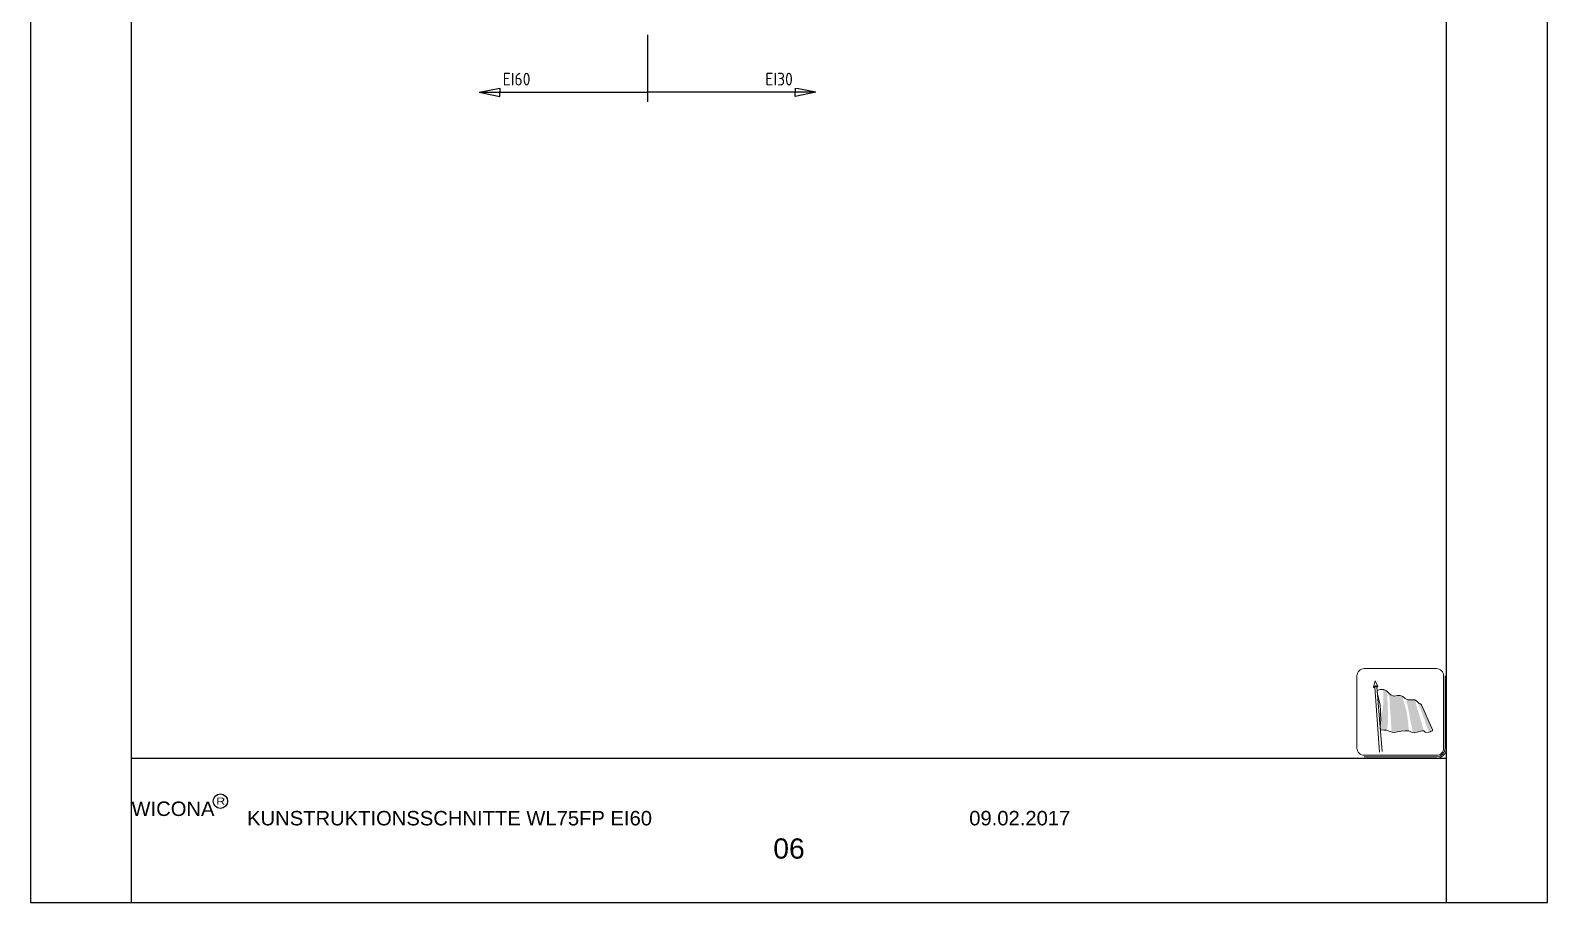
# Model space of a CAD drawing. Header units: millimetres. Extents: x 415 to 4125, y 1522 to 2116.
# Drawn here: x 2764.6 to 3184.6, y 1521.9 to 1763.4 of the extents above; entities that cross this region are included whole.
import ezdxf
from ezdxf.enums import TextEntityAlignment as Align

# ---------------------------------------------------------------- set-up
doc = ezdxf.new("R2010")
doc.units = ezdxf.units.MM
doc.linetypes.add('AUSGEZOGEN', pattern=[0])
for name, color, linetype in [('00TXT', 7, 'Continuous'), ('01PAGVAR', 7, 'AUSGEZOGEN'), ('04TXT', 2, 'Continuous'), ('AM_6', 2, 'Continuous')]:
    doc.layers.add(name, color=color, linetype=linetype)
doc.layers.add('BOUND_EXT', color=30, linetype='Continuous', plot=False)
doc.layers.add('Cont3', color=70, linetype='Continuous', lineweight=18)
doc.layers.add('Cont4', color=10, linetype='Continuous', lineweight=13)
doc.styles.get("Standard").update_dxf_attribs({"font": 'ISOCP.SHX'})
doc.styles.add('SWISS', font='swiss.ttf')
doc.styles.add('SWISSL', font='swissl.ttf')

# ---------------------------------------------------------------- blocks, each defined once
blk = doc.blocks.new('$$WICLOG1')
at = {"layer": '00TXT', "color": 3}
blk.add_circle((12.3, 2.05), 1, dxfattribs=at)
at = {"layer": '00TXT', "color": 10, "style": 'SWISSL', "width": 1.25}
blk.add_text('R', height=1, dxfattribs=at).set_placement((12.35, 2.05), align=Align.MIDDLE)
at = {"layer": '00TXT', "color": 40, "style": 'SWISS'}
blk.add_text('WICONA', height=2, dxfattribs=at).set_placement((0, 0))
blk = doc.blocks.new('$$_EX')
at = {"layer": 'BOUND_EXT'}
for p, q in [((210, 297), (0, 297)), ((0, 297), (0, 0)), ((210, 0), (210, 297)), ((0, 0), (210, 0))]:
    blk.add_line(p, q, dxfattribs=at)
blk = doc.blocks.new('Symbol91')
at = {"layer": 'Cont3'}
h = blk.add_hatch(color=254, dxfattribs=at)
h.dxf.hatch_style = 1
edge = h.paths.add_edge_path()
edge.add_spline(control_points=[(187.27, 28.22), (187.28, 26.89), (187.03, 26.22), (187.03, 26.22)], knot_values=[4, 4, 4, 4, 5, 5, 5, 5], degree=3, periodic=0)
edge.add_spline(control_points=[(187.03, 26.22), (187.03, 26.22), (186.92, 26.27), (186.84, 26.76)], knot_values=[3.159956, 3.159956, 3.159956, 3.159956, 4, 4, 4, 4], degree=3, periodic=0)
edge.add_line((186.84, 26.76), (186.85, 26.54))
edge.add_line((186.85, 26.54), (186.85, 26.23))
edge.add_line((186.85, 26.23), (186.9, 25.32))
edge.add_line((186.9, 25.32), (186.81, 24.51))
edge.add_line((186.81, 24.51), (186.86, 23.91))
edge.add_line((186.86, 23.91), (187.31, 23.87))
edge.add_line((187.31, 23.87), (187.7, 23.87))
edge.add_line((187.7, 23.87), (187.73, 23.86))
edge.add_spline(control_points=[(187.73, 23.86), (187.73, 23.86), (187.91, 24.48), (187.91, 25.42)], knot_values=[1, 1, 1, 1, 2, 2, 2, 2], degree=3, periodic=0)
edge.add_spline(control_points=[(187.91, 25.42), (187.91, 26.24), (187.83, 27.79), (187.83, 28.08)], knot_values=[2, 2, 2, 2, 3, 3, 3, 3], degree=3, periodic=0)
edge.add_spline(control_points=[(187.83, 28.08), (187.82, 28.6), (187.72, 29.13), (187.68, 29.35)], knot_values=[3, 3, 3, 3, 3.756634, 3.756634, 3.756634, 3.756634], degree=3, periodic=0)
edge.add_line((187.68, 29.35), (187.34, 29.51))
edge.add_line((187.34, 29.51), (187.21, 29.51))
edge.add_spline(control_points=[(187.21, 29.51), (187.22, 29.37), (187.27, 28.59), (187.27, 28.22)], knot_values=[5, 5, 5, 5, 5.903507, 5.903507, 5.903507, 5.903507], degree=3, periodic=0)
h = blk.add_hatch(color=254, dxfattribs=at)
h.dxf.hatch_style = 1
edge = h.paths.add_edge_path()
edge.add_spline(control_points=[(190.18, 27.54), (190, 28.23), (189.89, 28.51), (189.85, 28.6)], knot_values=[3, 3, 3, 3, 3.718859, 3.718859, 3.718859, 3.718859], degree=3, periodic=0)
edge.add_line((189.85, 28.6), (189.6, 28.7))
edge.add_line((189.6, 28.7), (189.2, 28.66))
edge.add_line((189.2, 28.66), (188.73, 28.6))
edge.add_line((188.73, 28.6), (188.29, 28.77))
edge.add_line((188.29, 28.77), (188.05, 28.99))
edge.add_spline(control_points=[(188.05, 28.99), (188.1, 28.31), (188.36, 24.37), (188.41, 23.62)], knot_values=[5.071067, 5.071067, 5.071067, 5.071067, 5.923878, 5.923878, 5.923878, 5.923878], degree=3, periodic=0)
edge.add_line((188.41, 23.62), (188.48, 23.6))
edge.add_line((188.48, 23.6), (188.85, 23.58))
edge.add_line((188.85, 23.58), (189.17, 23.64))
edge.add_line((189.17, 23.64), (189.74, 23.73))
edge.add_line((189.74, 23.73), (190.27, 23.8))
edge.add_line((190.27, 23.8), (190.74, 23.78))
edge.add_spline(control_points=[(190.74, 23.78), (190.76, 23.91), (190.79, 24.27), (190.66, 25.18)], knot_values=[1.277615, 1.277615, 1.277615, 1.277615, 2, 2, 2, 2], degree=3, periodic=0)
edge.add_spline(control_points=[(190.66, 25.18), (190.51, 26.51), (190.4, 26.73), (190.18, 27.54)], knot_values=[2, 2, 2, 2, 3, 3, 3, 3], degree=3, periodic=0)
h = blk.add_hatch(color=254, dxfattribs=at)
h.dxf.hatch_style = 1
edge = h.paths.add_edge_path()
edge.add_spline(control_points=[(192.86, 23.78), (192.7, 24.44), (191.78, 27.49), (191.63, 28.07)], knot_values=[2.084077, 2.084077, 2.084077, 2.084077, 2.928014, 2.928014, 2.928014, 2.928014], degree=3, periodic=0)
edge.add_line((191.63, 28.07), (191.09, 28.07))
edge.add_line((191.09, 28.07), (190.66, 28.09))
edge.add_line((190.66, 28.09), (190.43, 28.21))
edge.add_spline(control_points=[(190.43, 28.21), (190.58, 27.39), (191.24, 24.12), (191.34, 23.57)], knot_values=[5.098897, 5.098897, 5.098897, 5.098897, 5.934115, 5.934115, 5.934115, 5.934115], degree=3, periodic=0)
edge.add_line((191.34, 23.57), (191.54, 23.52))
edge.add_line((191.54, 23.52), (191.94, 23.6))
edge.add_line((191.94, 23.6), (192.61, 23.79))
edge.add_line((192.61, 23.79), (192.86, 23.78))
h = blk.add_hatch(color=254, dxfattribs=at)
h.dxf.hatch_style = 1
edge = h.paths.add_edge_path()
edge.add_line((192.54, 27.41), (192.51, 27.44))
edge.add_line((192.51, 27.44), (192.47, 27.5))
edge.add_line((192.47, 27.5), (192.42, 27.53))
edge.add_line((192.42, 27.53), (192.24, 27.58))
edge.add_line((192.24, 27.58), (192, 27.8))
edge.add_spline(control_points=[(192, 27.8), (192.14, 27.38), (192.85, 25.75), (193.11, 24.83)], knot_values=[4.086795, 4.086795, 4.086795, 4.086795, 5, 5, 5, 5], degree=3, periodic=0)
edge.add_spline(control_points=[(193.11, 24.83), (193.31, 24.1), (193.53, 23.76), (193.64, 23.63)], knot_values=[5, 5, 5, 5, 5.720775, 5.720775, 5.720775, 5.720775], degree=3, periodic=0)
edge.add_line((193.64, 23.63), (193.73, 23.65))
edge.add_line((193.73, 23.65), (193.79, 23.69))
edge.add_line((193.79, 23.69), (193.91, 23.76))
edge.add_line((193.91, 23.76), (194.07, 23.79))
edge.add_line((194.07, 23.79), (194.04, 23.98))
edge.add_line((194.04, 23.98), (193.98, 24.14))
edge.add_line((193.98, 24.14), (192.54, 27.41))
at = {"layer": 'Cont3', "lineweight": 9}
for p, q in [((186.72, 20.83), (186.06, 29.85)), ((187.11, 20.94), (186.34, 29.89))]:
    blk.add_line(p, q, dxfattribs=at)
at = {"layer": 'Cont3'}
blk.add_lwpolyline([(184.6, 20.4, -0.414214), (183.6, 21.4), (183.6, 31.4, -0.414214), (184.6, 32.4), (194.6, 32.4, -0.414214), (195.6, 31.4), (195.6, 21.4, -0.414214), (194.6, 20.4)], format="xyb", close=True, dxfattribs=at)
for points in [[(195.8, 31.4), (195.8, 21.4, -0.414214), (194.6, 20.2), (184.6, 20.2)], [(196, 31.4), (196, 21.4, -0.414214), (194.6, 20), (184.6, 20)]]:
    blk.add_lwpolyline(points, format="xyb", dxfattribs=at)
blk.add_arc((186.27, 29.43), 0.604, 85.8437, 113.8537, dxfattribs=at)
at = {"layer": 'Cont3', "lineweight": 0}
for points in [[(185.9, 29.83), (185.89, 29.88), (185.94, 29.94), (186.03, 29.98)], [(185.91, 29.87), (185.9, 29.86), (185.9, 29.85), (185.9, 29.84)], [(185.9, 29.84), (185.91, 29.79), (185.97, 29.75), (186.07, 29.74)], [(186.13, 30.72), (186.13, 30.72), (185.91, 29.87), (185.91, 29.87)], [(186.05, 29.83), (186.05, 29.84), (186.06, 29.85), (186.06, 29.85)], [(186.06, 29.81), (186.06, 29.82), (186.06, 29.82), (186.05, 29.83)], [(186.06, 29.85), (186.06, 29.86), (186.07, 29.87), (186.08, 29.87)], [(186.06, 29.85), (186.06, 29.85), (186.06, 29.85), (186.06, 29.85)], [(186.08, 29.87), (186.11, 29.89), (186.15, 29.91), (186.19, 29.92)], [(186.5, 29.94), (186.5, 29.94), (186.13, 30.72), (186.13, 30.72)], [(186.31, 29.91), (186.32, 29.91), (186.34, 29.9), (186.34, 29.89)], [(186.32, 30.03), (186.43, 30.02), (186.49, 29.98), (186.5, 29.93)], [(186.34, 29.89), (186.35, 29.89), (186.35, 29.88), (186.35, 29.87)], [(186.35, 29.78), (186.45, 29.81), (186.51, 29.87), (186.5, 29.93)], [(186.35, 29.87), (186.35, 29.87), (186.35, 29.86), (186.35, 29.85)]]:
    blk.add_open_spline(points, degree=3, dxfattribs=at)
blk.add_open_spline([(186.19, 29.92), (186.21, 29.92), (186.23, 29.92), (186.24, 29.92), (186.27, 29.92), (186.29, 29.92), (186.31, 29.91)], degree=3, knots=[9, 9, 9, 9, 10, 10, 10, 11, 11, 11, 11], dxfattribs=at)
at = {"layer": 'Cont4', "color": 252, "lineweight": 0}
for points in [[(186.55, 29.42), (186.39, 29.36), (186.43, 28.9), (186.69, 27.91), (186.8, 27.41), (186.85, 26.54), (186.85, 26.23), (186.9, 25.32), (186.8, 24.49), (186.86, 23.91), (187.31, 23.87), (187.7, 23.87), (188.06, 23.76), (188.48, 23.6), (188.85, 23.58), (189.17, 23.64), (189.74, 23.73), (190.27, 23.8), (190.79, 23.78), (191.17, 23.6), (191.54, 23.52), (191.94, 23.6), (192.61, 23.79), (192.88, 23.78), (193.06, 23.61), (193.27, 23.55), (193.73, 23.65), (193.79, 23.69)], [(192.42, 27.53), (192.24, 27.58), (191.98, 27.82), (191.63, 28.07), (191.09, 28.07), (190.66, 28.09), (190.29, 28.28), (189.97, 28.56), (189.6, 28.7), (189.2, 28.66), (188.73, 28.6), (188.29, 28.77), (188.02, 29.02), (187.71, 29.33), (187.34, 29.51), (186.8, 29.51), (186.55, 29.42)], [(193.98, 24.14), (192.54, 27.41)]]:
    blk.add_lwpolyline(points, dxfattribs=at)
at = {"layer": 'Cont4', "color": 252}
for points in [[(192.54, 27.41), (192.51, 27.44), (192.47, 27.5), (192.42, 27.53)], [(193.79, 23.69), (193.91, 23.76), (194.07, 23.79), (194.04, 23.98), (193.98, 24.14)]]:
    blk.add_lwpolyline(points, dxfattribs=at)

msp = doc.modelspace()

# ---------------------------------------------------------------- linework, layer by layer
for p, q in [((2935.446, 1762.146), (2935.446, 1743.597)), ((2888.832, 1746.259), (2894.602, 1747.408)), ((2894.602, 1747.408), (2894.602, 1746.259)), ((2982.06, 1746.259), (2976.289, 1747.408)), ((2976.289, 1747.408), (2976.289, 1746.259)), ((2888.832, 1746.259), (2935.446, 1746.259)), ((2888.832, 1746.259), (2894.602, 1745.11)), ((2894.602, 1745.11), (2894.602, 1746.259)), ((2982.06, 1746.259), (2935.446, 1746.259)), ((2982.06, 1746.259), (2976.289, 1745.11)), ((2976.289, 1745.11), (2976.289, 1746.259))]:
    msp.add_line(p, q)
at = {"layer": 'BOUND_EXT'}
for p, q in [((2792.612, 1521.86), (2792.612, 2115.86)), ((3156.612, 1521.86), (3156.612, 2115.86)), ((2792.612, 1561.86), (3156.612, 1561.86))]:
    msp.add_line(p, q, dxfattribs=at)

# ---------------------------------------------------------------- block references
at = {"xscale": 2, "yscale": 2, "zscale": 2}
msp.add_blockref('$$WICLOG1', (2792.612, 1545.86), dxfattribs=at)
at = {"layer": 'Cont3', "ltscale": 0.7, "xscale": 2, "yscale": 2, "zscale": 2}
msp.add_blockref('Symbol91', (2764.612, 1521.86), dxfattribs=at)

# ---------------------------------------------------------------- texts
at = {"layer": '01PAGVAR', "color": 40, "style": 'SWISS'}
msp.add_text('06', height=5.6, dxfattribs=at).set_placement((2974.612, 1536.86), align=Align.MIDDLE)
at = {"layer": 'AM_6', "insert": (2824.619, 1543.196), "char_height": 4, "width": 269.18712, "attachment_point": 7, "style": 'SWISSL'}
msp.add_mtext('{\\C1;KUNSTRUKTIONSSCHNITTE WL75FP EI60\\H1.0516x; }', dxfattribs=at)
at = {"layer": 'AM_6', "insert": (3024.503, 1543.205), "char_height": 4, "attachment_point": 7, "style": 'SWISSL'}
msp.add_mtext('{\\C1;09.02.2017}', dxfattribs=at)

# ---------------------------------------------------------------- next in the draw order: texts
at = {"layer": '04TXT', "char_height": 3.5, "attachment_point": 1, "bg_fill": 3, "box_fill_scale": 1.2, "bg_fill_color": 256, "bg_fill_transparency": 0}
for s, width, insert in [('{\\C7;EI60}', 13.99938, (2895.349, 1751.64)), ('{\\C7;EI30}', 8.24578, (2968.043, 1751.64))]:
    msp.add_mtext_dynamic_manual_height_columns(s, width=width, gutter_width=12.5, heights=[3.402], dxfattribs=dict(at, insert=insert))

# ---------------------------------------------------------------- next in the draw order: block references
at = {"layer": 'Cont3', "xscale": 2, "yscale": 2, "zscale": 2}
msp.add_blockref('$$_EX', (2764.612, 1521.86), dxfattribs=at)

doc.saveas('drawing.dxf')
